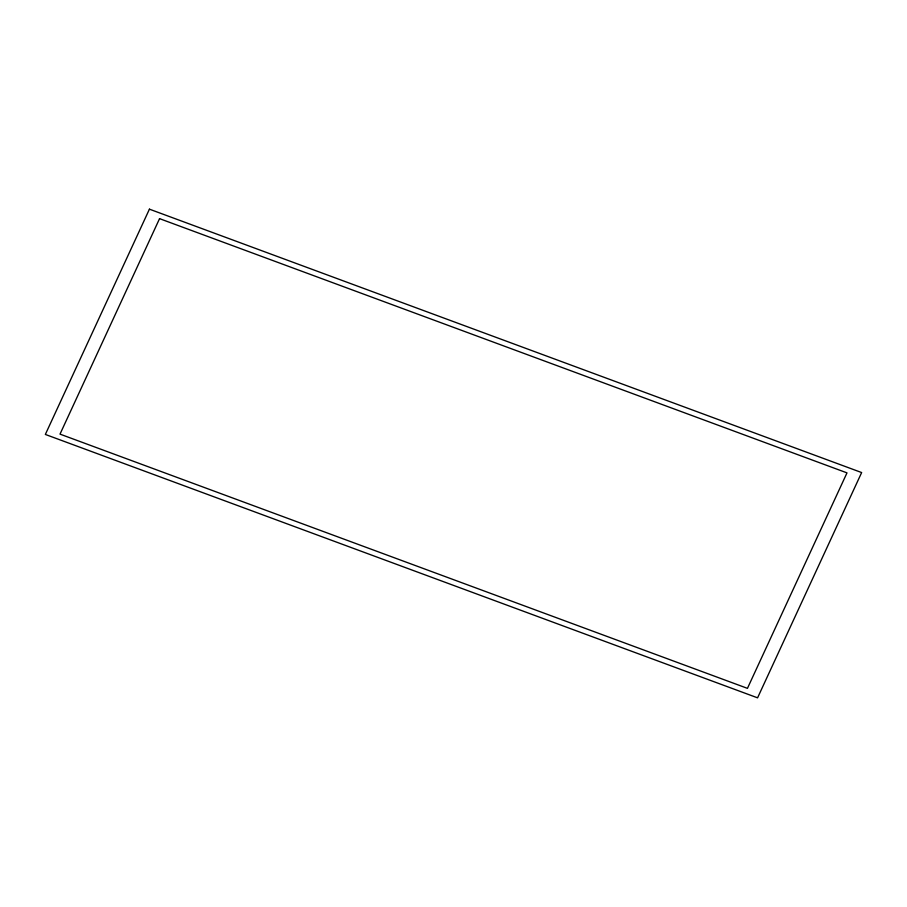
<?xml version="1.0" encoding="UTF-8"?>
<svg xmlns="http://www.w3.org/2000/svg" width="907" height="907" viewBox="0 0 907 907"><rect width="100%" height="100%" fill="white"/><g stroke="black" fill="none" stroke-linecap="round" stroke-linejoin="round"><path stroke-width="1.36" d="M149.428 209.166L45.35 434.442L757.572 697.834L861.65 472.558L149.428 209.166M159.553 218.644L60.009 434.124L747.447 688.356L846.991 472.876L159.553 218.644"/></g></svg>
